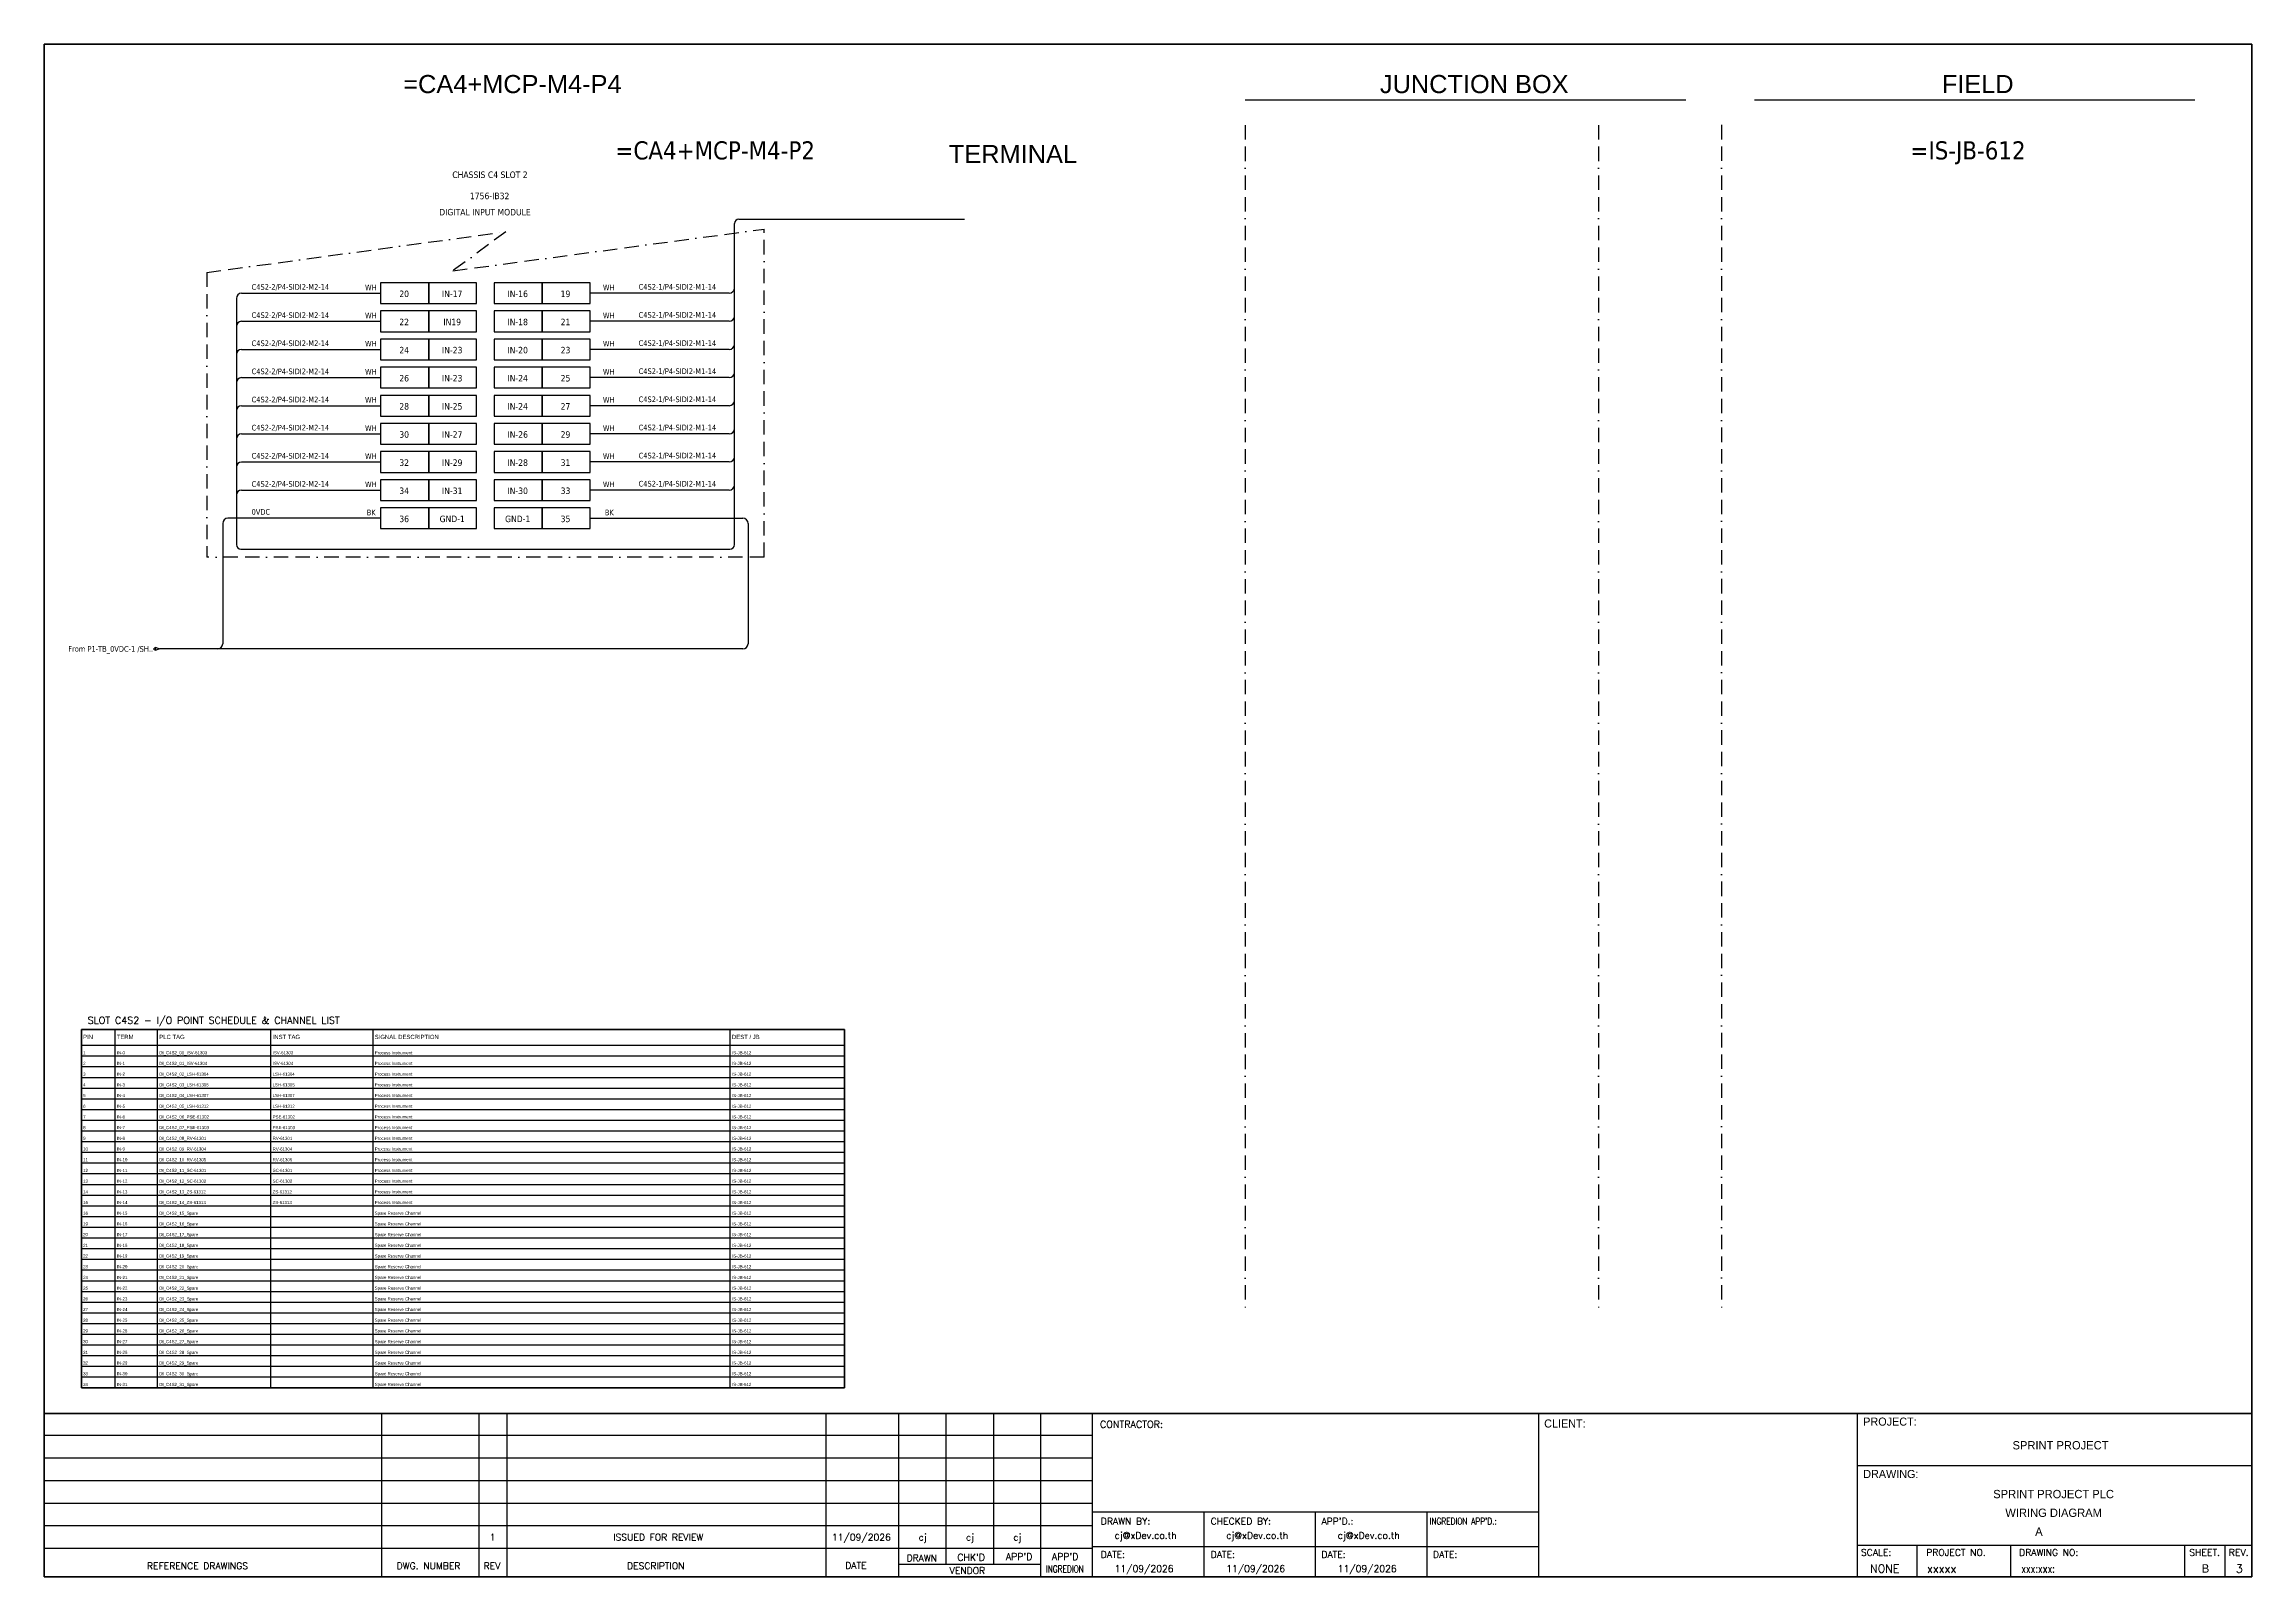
# Model space of a CAD drawing. Header units: millimetres. Extents: x 0 to 62600, y 0 to 14837.
# Drawn here: x 16773 to 20667, y 3004 to 5708 of the extents above; entities that cross this region are included whole.
import ezdxf
from ezdxf.enums import TextEntityAlignment as Align

# ---------------------------------------------------------------- set-up
doc = ezdxf.new("R2010")
doc.units = ezdxf.units.MM
doc.linetypes.add('BORDERX2', pattern=[88.9, 25.4, -12.7, 25.4, -12.7, 0, -12.7])
for name, color, linetype in [('GT_1', 9, 'Continuous'), ('HELPPOINT', 7, 'Continuous'), ('MEMBER', 7, 'Continuous'), ('VECTORS', 7, 'Continuous'), ('x01001-FrameArea', 2, 'BORDERX2')]:
    doc.layers.add(name, color=color, linetype=linetype)
doc.layers.add('IE-EQUIP', color=253, linetype='Continuous', lineweight=25)
doc.layers.add('IE-WIRE', color=7, linetype='Continuous', lineweight=25)
doc.styles.add('HTX11', font='O8111901')
doc.styles.add('ROMANS', font='romans.shx', dxfattribs={"width": 0.85, "height": 25})
doc.styles.get("Standard").update_dxf_attribs({"font": 'arial.ttf'})
doc.styles.add('Tahoma', font='')
doc.styles.get('Tahoma').set_extended_font_data('Tahoma')

# ---------------------------------------------------------------- blocks, each defined once
blk = doc.blocks.new('xTerminal_fr_to')
at = {"layer": 'VECTORS', "color": 1, "true_color": 0xff0000}
for p, q in [((-11.3, 0), (-7.8, 0)), ((-7.8, 2.8), (0, 0)), ((-7.8, -2.8), (-7.8, 2.8)), ((-7.8, 2.8), (0, 0)), ((-7.8, 2.8), (-7.8, -2.8)), ((0, 0), (-7.8, -2.8)), ((0, 0), (-7.8, -2.8))]:
    blk.add_line(p, q, dxfattribs=at)

msp = doc.modelspace()

# ---------------------------------------------------------------- linework, layer by layer
for p, q in [((18891.4, 5609.9), (19668.2, 5609.9)), ((19789.2, 5609.9), (20566, 5609.9))]:
    msp.add_line(p, q)
at = {"color": 7}
for p, q in [((16838.9, 3942.1), (18184.7, 3942.1)), ((16898.2, 3338), (16898.2, 3970.1)), ((16973.2, 3338), (16973.2, 3970.1)), ((17173.2, 3338), (17173.2, 3970.1)), ((17353.2, 3338), (17353.2, 3970.1)), ((17983.2, 3338), (17983.2, 3970.1))]:
    msp.add_line(p, q, dxfattribs=at)
at = {"color": 8}
for p, q in [((16838.9, 3923.2), (18184.7, 3923.2)), ((16838.9, 3904.4), (18184.7, 3904.4)), ((16838.9, 3885.5), (18184.7, 3885.5)), ((16838.9, 3866.6), (18184.7, 3866.6)), ((16838.9, 3847.7), (18184.7, 3847.7)), ((16838.9, 3828.8), (18184.7, 3828.8)), ((16838.9, 3810), (18184.7, 3810)), ((16838.9, 3791.1), (18184.7, 3791.1)), ((16838.9, 3772.2), (18184.7, 3772.2)), ((16838.9, 3753.3), (18184.7, 3753.3)), ((16838.9, 3734.5), (18184.7, 3734.5)), ((16838.9, 3715.6), (18184.7, 3715.6)), ((16838.9, 3696.7), (18184.7, 3696.7)), ((16838.9, 3677.8), (18184.7, 3677.8)), ((16838.9, 3658.9), (18184.7, 3658.9)), ((16838.9, 3640.1), (18184.7, 3640.1)), ((16838.9, 3621.2), (18184.7, 3621.2)), ((16838.9, 3602.3), (18184.7, 3602.3)), ((16838.9, 3583.4), (18184.7, 3583.4)), ((16838.9, 3564.6), (18184.7, 3564.6)), ((16838.9, 3545.7), (18184.7, 3545.7)), ((16838.9, 3526.8), (18184.7, 3526.8)), ((16838.9, 3507.9), (18184.7, 3507.9)), ((16838.9, 3489), (18184.7, 3489)), ((16838.9, 3470.2), (18184.7, 3470.2)), ((16838.9, 3451.3), (18184.7, 3451.3)), ((16838.9, 3432.4), (18184.7, 3432.4)), ((16838.9, 3413.5), (18184.7, 3413.5)), ((16838.9, 3394.6), (18184.7, 3394.6)), ((16838.9, 3375.8), (18184.7, 3375.8)), ((16838.9, 3356.9), (18184.7, 3356.9))]:
    msp.add_line(p, q, dxfattribs=at)
at = {"color": 4}
for p, q in [((20075.5, 3060.3), (20075.5, 3004.2)), ((20240.8, 3060.3), (20240.8, 3004.2))]:
    msp.add_line(p, q, dxfattribs=at)
at = {"color": 4, "ltscale": 0.5}
for p, q in [((20547.9, 3060.3), (20547.9, 3004.2)), ((20547.9, 3060.3), (20547.9, 3004.2)), ((20619.1, 3060.3), (20619.1, 3004.2)), ((20619.1, 3060.3), (20619.1, 3004.2))]:
    msp.add_line(p, q, dxfattribs=at)
msp.add_lwpolyline([(16838.9, 3970.1), (18184.7, 3970.1), (18184.7, 3338), (16838.9, 3338)], close=True)
at = {"color": 7}
msp.add_lwpolyline([(16838.9, 3338), (18184.7, 3338), (18184.7, 3970.1), (16838.9, 3970.1), (16838.9, 3338)], dxfattribs=at)
at = {"layer": 'GT_1', "color": 4}
for p, q in [((17368.6, 3004.2), (17368.6, 3292.4)), ((17540.5, 3004.2), (17540.5, 3292.4)), ((17589.6, 3004.2), (17589.6, 3292.4)), ((18152.3, 3004.2), (18152.3, 3292.4)), ((18280.6, 3004.2), (18280.6, 3292.4)), ((18364.2, 3026), (18364.2, 3292.4)), ((18447.7, 3026), (18447.7, 3292.4)), ((18531, 3004.2), (18531, 3292.4)), ((18622, 3004.2), (18622, 3292.4)), ((19409, 3004.2), (19409, 3292.4)), ((19971.3, 3004.2), (19971.3, 3292.4)), ((19971.3, 3004.2), (19971.3, 3292.4)), ((19971.3, 3004.2), (19971.3, 3292.4)), ((18622, 3253.5), (16773.2, 3253.5)), ((18622, 3213.7), (16773.2, 3213.7)), ((18622, 3173.8), (16773.2, 3173.8)), ((18622, 3133.9), (16773.2, 3133.9)), ((19409, 3118.5), (18622, 3118.5)), ((18818.8, 3004.2), (18818.8, 3118.5)), ((19015.5, 3004.2), (19015.5, 3118.5)), ((19212.3, 3004.2), (19212.3, 3118.5)), ((18622, 3094), (16773.2, 3094)), ((18621.9, 3054), (16773.2, 3054)), ((19409, 3057.1), (18622, 3057.1)), ((19971.3, 3060.3), (20666.5, 3060.3)), ((18531, 3026), (18280.6, 3026))]:
    msp.add_line(p, q, dxfattribs=at)
at = {"layer": 'HELPPOINT', "color": 4, "lineweight": 35}
for p, q in [((16773.2, 3004.2), (16773.2, 5708.4)), ((16773.2, 5708.4), (20666.5, 5708.4)), ((16773.2, 3004.2), (16773.2, 5708.4)), ((16773.2, 5708.4), (20666.5, 5708.4)), ((20666.5, 5708.4), (20666.5, 3004.2)), ((20666.5, 5708.4), (20666.5, 3004.2)), ((20666.5, 3004.2), (16773.2, 3004.2)), ((20666.5, 3004.2), (16773.2, 3004.2))]:
    msp.add_line(p, q, dxfattribs=at)
at = {"layer": 'HELPPOINT', "color": 4}
for p, q in [((19971.3, 3200.8), (20666.5, 3200.8)), ((19971.3, 3200.8), (20666.5, 3200.8)), ((19971.3, 3060.3), (20666.5, 3060.3))]:
    msp.add_line(p, q, dxfattribs=at)
at = {"layer": 'IE-EQUIP', "linetype": 'Continuous', "ltscale": 25.4}
for points in [[(17366.6, 5250.7), (17451.3, 5250.7), (17451.3, 5287.4), (17366.6, 5287.4)], [(17451.3, 5250.7), (17535.9, 5250.7), (17535.9, 5287.4), (17451.3, 5287.4)], [(17566.8, 5250.7), (17651.4, 5250.7), (17651.4, 5287.4), (17566.8, 5287.4)], [(17651.4, 5250.7), (17736.1, 5250.7), (17736.1, 5287.4), (17651.4, 5287.4)], [(17366.6, 5201), (17451.3, 5201), (17451.3, 5237.7), (17366.6, 5237.7)], [(17451.3, 5201), (17535.9, 5201), (17535.9, 5237.7), (17451.3, 5237.7)], [(17566.8, 5201), (17651.4, 5201), (17651.4, 5237.7), (17566.8, 5237.7)], [(17651.4, 5201), (17736.1, 5201), (17736.1, 5237.7), (17651.4, 5237.7)], [(17366.6, 5151.4), (17451.3, 5151.4), (17451.3, 5188.1), (17366.6, 5188.1)], [(17451.3, 5151.4), (17535.9, 5151.4), (17535.9, 5188.1), (17451.3, 5188.1)], [(17566.8, 5151.4), (17651.4, 5151.4), (17651.4, 5188.1), (17566.8, 5188.1)], [(17651.4, 5151.4), (17736.1, 5151.4), (17736.1, 5188.1), (17651.4, 5188.1)], [(17366.6, 5101.8), (17451.3, 5101.8), (17451.3, 5138.5), (17366.6, 5138.5)], [(17451.3, 5101.8), (17535.9, 5101.8), (17535.9, 5138.5), (17451.3, 5138.5)], [(17566.8, 5101.8), (17651.4, 5101.8), (17651.4, 5138.5), (17566.8, 5138.5)], [(17651.4, 5101.8), (17736.1, 5101.8), (17736.1, 5138.5), (17651.4, 5138.5)], [(17366.6, 5052.1), (17451.3, 5052.1), (17451.3, 5088.8), (17366.6, 5088.8)], [(17451.3, 5052.1), (17535.9, 5052.1), (17535.9, 5088.8), (17451.3, 5088.8)], [(17566.8, 5052.1), (17651.4, 5052.1), (17651.4, 5088.8), (17566.8, 5088.8)], [(17651.4, 5052.1), (17736.1, 5052.1), (17736.1, 5088.8), (17651.4, 5088.8)], [(17366.6, 5002.5), (17451.3, 5002.5), (17451.3, 5039.2), (17366.6, 5039.2)], [(17451.3, 5002.5), (17535.9, 5002.5), (17535.9, 5039.2), (17451.3, 5039.2)], [(17566.8, 5002.5), (17651.4, 5002.5), (17651.4, 5039.2), (17566.8, 5039.2)], [(17651.4, 5002.5), (17736.1, 5002.5), (17736.1, 5039.2), (17651.4, 5039.2)], [(17366.6, 4952.9), (17451.3, 4952.9), (17451.3, 4989.6), (17366.6, 4989.6)], [(17451.3, 4952.9), (17535.9, 4952.9), (17535.9, 4989.6), (17451.3, 4989.6)], [(17566.8, 4952.9), (17651.4, 4952.9), (17651.4, 4989.6), (17566.8, 4989.6)], [(17651.4, 4952.9), (17736.1, 4952.9), (17736.1, 4989.6), (17651.4, 4989.6)], [(17366.6, 4903.2), (17451.3, 4903.2), (17451.3, 4939.9), (17366.6, 4939.9)], [(17451.3, 4903.2), (17535.9, 4903.2), (17535.9, 4939.9), (17451.3, 4939.9)], [(17566.8, 4903.2), (17651.4, 4903.2), (17651.4, 4939.9), (17566.8, 4939.9)], [(17651.4, 4903.2), (17736.1, 4903.2), (17736.1, 4939.9), (17651.4, 4939.9)], [(17366.6, 4853.6), (17451.3, 4853.6), (17451.3, 4890.3), (17366.6, 4890.3)], [(17451.3, 4853.6), (17535.9, 4853.6), (17535.9, 4890.3), (17451.3, 4890.3)], [(17566.8, 4853.6), (17651.4, 4853.6), (17651.4, 4890.3), (17566.8, 4890.3)], [(17651.4, 4853.6), (17736.1, 4853.6), (17736.1, 4890.3), (17651.4, 4890.3)]]:
    msp.add_lwpolyline(points, close=True, dxfattribs=at)
at = {"layer": 'IE-WIRE', "color": 4, "ltscale": 25.4}
for p, q in [((17990.5, 4825.5), (17990.5, 5391.7)), ((17112.2, 5259.8), (17112.2, 4825.5)), ((17121.4, 5269), (17366.6, 5269)), ((17981.4, 5269), (17736.1, 5269)), ((17121.4, 5219.4), (17366.6, 5219.4)), ((17981.4, 5219.4), (17736.1, 5219.4)), ((17121.4, 5169.8), (17366.6, 5169.8)), ((17981.4, 5169.8), (17736.1, 5169.8)), ((17121.4, 5120.1), (17366.6, 5120.1)), ((17981.4, 5120.1), (17736.1, 5120.1)), ((17121.4, 5070.5), (17366.6, 5070.5)), ((17981.4, 5070.5), (17736.1, 5070.5)), ((17121.4, 5020.9), (17366.6, 5020.9)), ((17981.4, 5020.9), (17736.1, 5020.9)), ((17121.4, 4971.2), (17366.6, 4971.2)), ((17981.4, 4971.2), (17736.1, 4971.2)), ((17121.4, 4921.6), (17366.6, 4921.6)), ((17981.4, 4921.6), (17736.1, 4921.6))]:
    msp.add_line(p, q, dxfattribs=at)
at = {"layer": 'IE-WIRE', "color": 4}
for p, q in [((17998.5, 5399.7), (18396.3, 5399.7)), ((17120.2, 4817.5), (17982.5, 4817.5))]:
    msp.add_line(p, q, dxfattribs=at)
at = {"layer": 'IE-WIRE', "color": 7, "ltscale": 25.4}
for p, q in [((17366.6, 4872), (17097.2, 4872)), ((17736.1, 4872), (18005.5, 4872)), ((17088.1, 4862.8), (17088.1, 4730.5)), ((18014.6, 4862.8), (18014.6, 4716.4)), ((17088.1, 4796.1), (17088.1, 4650.4)), ((18014.6, 4716.4), (18014.6, 4650.4)), ((18005.6, 4641.4), (16976.6, 4641.4))]:
    msp.add_line(p, q, dxfattribs=at)
at = {"layer": 'IE-WIRE', "color": 4}
for centre, start, end in [((17998.5, 5391.7), 90, 180), ((17120.2, 4825.5), 180, 270)]:
    msp.add_arc(centre, 8, start, end, dxfattribs=at)
at = {"layer": 'IE-WIRE', "color": 4, "ltscale": 25.4}
for centre, radius, start, end in [((17121.4, 5259.8), 9.17, 90, 180), ((17981.4, 5278.2), 9.17, 270, 0), ((17121.4, 5210.2), 9.17, 90, 180), ((17981.4, 5228.6), 9.17, 270, 0), ((17981.4, 5178.9), 9.17, 270, 0), ((17121.4, 5160.6), 9.17, 90, 180), ((17121.4, 5110.9), 9.17, 90, 180), ((17981.4, 5129.3), 9.17, 270, 0), ((17121.4, 5061.3), 9.17, 90, 180), ((17981.4, 5079.7), 9.17, 270, 0), ((17981.4, 5030), 9.17, 270, 0), ((17121.4, 5011.7), 9.17, 90, 180), ((17121.4, 4962), 9.17, 90, 180), ((17981.4, 4980.4), 9.17, 270, 0), ((17121.4, 4912.4), 9.17, 90, 180), ((17981.4, 4930.8), 9.17, 270, 0), ((17982.5, 4825.5), 8, 270, 0)]:
    msp.add_arc(centre, radius, start, end, dxfattribs=at)
at = {"layer": 'IE-WIRE', "color": 7, "ltscale": 25.4}
for centre, radius, start, end in [((17097.2, 4862.8), 9.14, 90, 180), ((18005.5, 4862.8), 9.14, 0, 90), ((17079.1, 4650.4), 8.96, 270, 0), ((18005.6, 4650.4), 8.96, 270, 0), ((18005.6, 4650.4), 8.96, 270, 0)]:
    msp.add_arc(centre, radius, start, end, dxfattribs=at)
at = {"layer": 'MEMBER', "color": 4, "lineweight": 35}
msp.add_line((16773.2, 3292.4), (20666.5, 3292.4), dxfattribs=at)
msp.add_line((16773.2, 3292.4), (20666.5, 3292.4), dxfattribs=at)
at = {"layer": 'MEMBER', "color": 4}
for p, q in [((19971.3, 3200.8), (20666.5, 3200.8)), ((19971.3, 3200.8), (20666.5, 3200.8)), ((19971.3, 3060.3), (20666.5, 3060.3)), ((19971.3, 3060.3), (20666.5, 3060.3))]:
    msp.add_line(p, q, dxfattribs=at)
at = {"layer": 'x01001-FrameArea'}
for p, q in [((18891.4, 5565.7), (18891.4, 3479.2)), ((19514.5, 5565.7), (19514.5, 3479.2)), ((19731.2, 5565.8), (19731.2, 3479.3)), ((17059.9, 5305.6), (17587.3, 5377.4)), ((17494.2, 5308.5), (18042.8, 5382.1)), ((17587.3, 5377.4), (17494.2, 5308.5)), ((18042.8, 4803.5), (18042.8, 5382.1)), ((17059.9, 5305.6), (17059.9, 4803.5)), ((18042.8, 4803.5), (17059.9, 4803.5))]:
    msp.add_line(p, q, dxfattribs=at)

# ---------------------------------------------------------------- block references
msp.add_blockref('xTerminal_fr_to', (16976.6, 4641.4))

# ---------------------------------------------------------------- texts
at = {"color": 2}
for s, p in [('=CA4+MCP-M4-P4', (17406.5, 5622)), ('JUNCTION BOX', (19128.8, 5622)), ('FIELD', (20119.7, 5622)), ('TERMINAL', (18368.7, 5498.6))]:
    msp.add_text(s, height=32, dxfattribs=at).set_placement(p)
at = {"color": 2, "style": 'Tahoma'}
for s, height, p in [('=CA4+MCP-M4-P2', 32, (17956.6, 5521)), ('=IS-JB-612', 32, (20166, 5521)), ('CHASSIS C4 SLOT 2', 11.441, (17559.4, 5478)), ('DIGITAL INPUT MODULE', 11.441, (17550.6, 5412)), ('1756-IB32', 11.44, (17558.8, 5440.6)), ('20', 11.44, (17408.1, 5267.9)), ('IN-17', 11.44, (17492.8, 5267.9)), ('IN-16', 11.44, (17608.3, 5267.9)), ('19', 11.44, (17692.6, 5267.9)), ('22', 11.44, (17408.1, 5218.2)), ('IN19', 11.44, (17492.8, 5218.2)), ('IN-18', 11.44, (17608.3, 5218.2)), ('21', 11.44, (17692.6, 5218.2)), ('24', 11.44, (17408.1, 5168.6)), ('IN-23', 11.44, (17492.8, 5168.6)), ('IN-20', 11.44, (17608.3, 5168.6)), ('23', 11.44, (17692.6, 5168.6)), ('26', 11.44, (17408.1, 5119)), ('IN-23', 11.44, (17492.8, 5119)), ('IN-24', 11.44, (17608.3, 5119)), ('25', 11.44, (17692.6, 5119)), ('28', 11.44, (17408.1, 5069.3)), ('IN-25', 11.44, (17492.8, 5069.3)), ('IN-24', 11.44, (17608.3, 5069.3)), ('27', 11.44, (17692.6, 5069.3)), ('30', 11.44, (17408.1, 5019.7)), ('IN-27', 11.44, (17492.8, 5019.7)), ('IN-26', 11.44, (17608.3, 5019.7)), ('29', 11.44, (17692.6, 5019.7)), ('32', 11.44, (17408.1, 4970.1)), ('IN-29', 11.44, (17492.8, 4970.1)), ('IN-28', 11.44, (17608.3, 4970.1)), ('31', 11.44, (17692.6, 4970.1)), ('34', 11.44, (17408.1, 4920.4)), ('IN-31', 11.44, (17492.8, 4920.4)), ('IN-30', 11.44, (17608.3, 4920.4)), ('33', 11.44, (17692.6, 4920.4)), ('36', 11.44, (17408.1, 4870.8)), ('GND-1', 11.44, (17492.8, 4870.8)), ('GND-1', 11.44, (17608.3, 4870.8)), ('35', 11.44, (17692.6, 4870.8))]:
    msp.add_text(s, height=height, dxfattribs=at).set_placement(p, align=Align.MIDDLE_CENTER)
at = {"color": 4, "style": 'Tahoma'}
for s, height, p in [('C4S2-2/P4-SIDI2-M2-14', 9.949, (17139, 5275)), ('WH', 9.95, (17339.1, 5274.3)), ('WH', 9.95, (17758.6, 5274.3)), ('C4S2-1/P4-SIDI2-M1-14', 9.949, (17821.5, 5275.3)), ('C4S2-2/P4-SIDI2-M2-14', 9.949, (17139, 5225.3)), ('WH', 9.95, (17339.1, 5224.6)), ('WH', 9.95, (17758.6, 5224.6)), ('C4S2-1/P4-SIDI2-M1-14', 9.949, (17821.5, 5225.7)), ('C4S2-2/P4-SIDI2-M2-14', 9.949, (17139, 5175.7)), ('WH', 9.95, (17339.1, 5175)), ('WH', 9.95, (17758.6, 5175)), ('C4S2-1/P4-SIDI2-M1-14', 9.949, (17821.5, 5176)), ('C4S2-2/P4-SIDI2-M2-14', 9.949, (17139, 5126.1)), ('WH', 9.95, (17339.1, 5125.4)), ('WH', 9.95, (17758.6, 5125.4)), ('C4S2-1/P4-SIDI2-M1-14', 9.949, (17821.5, 5126.4)), ('C4S2-2/P4-SIDI2-M2-14', 9.949, (17139, 5076.4)), ('WH', 9.95, (17339.1, 5075.7)), ('WH', 9.95, (17758.6, 5075.7)), ('C4S2-1/P4-SIDI2-M1-14', 9.949, (17821.5, 5076.8)), ('C4S2-2/P4-SIDI2-M2-14', 9.949, (17139, 5026.8)), ('WH', 9.95, (17339.1, 5026.1)), ('WH', 9.95, (17758.6, 5026.1)), ('C4S2-1/P4-SIDI2-M1-14', 9.949, (17821.5, 5027.1)), ('C4S2-2/P4-SIDI2-M2-14', 9.949, (17139, 4977.2)), ('WH', 9.95, (17339.1, 4976.5)), ('WH', 9.95, (17758.6, 4976.5)), ('C4S2-1/P4-SIDI2-M1-14', 9.949, (17821.5, 4977.5)), ('C4S2-2/P4-SIDI2-M2-14', 9.949, (17139, 4927.5)), ('WH', 9.95, (17339.1, 4926.8)), ('WH', 9.95, (17758.6, 4926.8)), ('C4S2-1/P4-SIDI2-M1-14', 9.949, (17821.5, 4927.9))]:
    msp.add_text(s, height=height, dxfattribs=at).set_placement(p)
at = {"color": 7, "style": 'Tahoma'}
for s, p in [('0VDC', (17139, 4878.2)), ('BK', (17342.1, 4877.2)), ('BK', (17762, 4877.2))]:
    msp.add_text(s, height=9.95, dxfattribs=at).set_placement(p)
msp.add_text('From P1-TB_0VDC-1 /SH..', height=9.949, dxfattribs=at).set_placement((16965.3, 4641.4), align=Align.MIDDLE_RIGHT)
at = {"color": 3}
for s, p in [('PIN', (16841.9, 3953.1)), ('TERM', (16901.2, 3953.1)), ('PLC TAG', (16976.2, 3953.1)), ('INST TAG', (17176.2, 3953.1)), ('SIGNAL DESCRIPTION', (17356.2, 3953.1)), ('DEST / JB', (17986.2, 3953.1))]:
    msp.add_text(s, height=7.5, dxfattribs=at).set_placement(p)
at = {"color": 7}
for s, p in [('3', (16841.9, 3888.5)), ('2', (16841.9, 3907.4)), ('1', (16841.9, 3926.2)), ('IN-0', (16901.2, 3926.2)), ('IN-1', (16901.2, 3907.4)), ('IN-2', (16901.2, 3888.5)), ('DI_C4S2_00_ISV-61303', (16976.2, 3926.2)), ('DI_C4S2_01_ISV-61304', (16976.2, 3907.4)), ('DI_C4S2_02_LSH-61304', (16976.2, 3888.5)), ('LSH-61304', (17176.2, 3888.5)), ('ISV-61303', (17176.2, 3926.2)), ('ISV-61304', (17176.2, 3907.4)), ('Process Instrument', (17356.2, 3926.2)), ('Process Instrument', (17356.2, 3907.4)), ('Process Instrument', (17356.2, 3888.5)), ('IS-JB-612', (17986.2, 3926.2)), ('IS-JB-612', (17986.2, 3907.4)), ('IS-JB-612', (17986.2, 3888.5)), ('4', (16841.9, 3869.6)), ('5', (16841.9, 3850.7)), ('IN-3', (16901.2, 3869.6)), ('IN-4', (16901.2, 3850.7)), ('DI_C4S2_03_LSH-61305', (16976.2, 3869.6)), ('DI_C4S2_04_LSH-61307', (16976.2, 3850.7)), ('LSH-61305', (17176.2, 3869.6)), ('LSH-61307', (17176.2, 3850.7)), ('Process Instrument', (17356.2, 3869.6)), ('Process Instrument', (17356.2, 3850.7)), ('IS-JB-612', (17986.2, 3869.6)), ('IS-JB-612', (17986.2, 3850.7)), ('6', (16841.9, 3831.8)), ('7', (16841.9, 3813)), ('IN-5', (16901.2, 3831.8)), ('IN-6', (16901.2, 3813)), ('DI_C4S2_05_LSH-61312', (16976.2, 3831.8)), ('DI_C4S2_06_PSE-61302', (16976.2, 3813)), ('LSH-61312', (17176.2, 3831.8)), ('PSE-61302', (17176.2, 3813)), ('Process Instrument', (17356.2, 3831.8)), ('Process Instrument', (17356.2, 3813)), ('IS-JB-612', (17986.2, 3831.8)), ('IS-JB-612', (17986.2, 3813)), ('8', (16841.9, 3794.1)), ('9', (16841.9, 3775.2)), ('IN-7', (16901.2, 3794.1)), ('IN-8', (16901.2, 3775.2)), ('DI_C4S2_07_PSE-61303', (16976.2, 3794.1)), ('DI_C4S2_08_RV-61301', (16976.2, 3775.2)), ('PSE-61303', (17176.2, 3794.1)), ('RV-61301', (17176.2, 3775.2)), ('Process Instrument', (17356.2, 3794.1)), ('Process Instrument', (17356.2, 3775.2)), ('IS-JB-612', (17986.2, 3794.1)), ('IS-JB-612', (17986.2, 3775.2)), ('10', (16841.9, 3756.3)), ('11', (16841.9, 3737.5)), ('IN-9', (16901.2, 3756.3)), ('IN-10', (16901.2, 3737.5)), ('DI_C4S2_09_RV-61304', (16976.2, 3756.3)), ('DI_C4S2_10_RV-61305', (16976.2, 3737.5)), ('RV-61304', (17176.2, 3756.3)), ('RV-61305', (17176.2, 3737.5)), ('Process Instrument', (17356.2, 3756.3)), ('Process Instrument', (17356.2, 3737.5)), ('IS-JB-612', (17986.2, 3756.3)), ('IS-JB-612', (17986.2, 3737.5)), ('12', (16841.9, 3718.6)), ('13', (16841.9, 3699.7)), ('IN-11', (16901.2, 3718.6)), ('IN-12', (16901.2, 3699.7)), ('DI_C4S2_11_SC-61301', (16976.2, 3718.6)), ('DI_C4S2_12_SC-61302', (16976.2, 3699.7)), ('SC-61301', (17176.2, 3718.6)), ('SC-61302', (17176.2, 3699.7)), ('Process Instrument', (17356.2, 3718.6)), ('Process Instrument', (17356.2, 3699.7)), ('IS-JB-612', (17986.2, 3718.6)), ('IS-JB-612', (17986.2, 3699.7)), ('14', (16841.9, 3680.8)), ('15', (16841.9, 3661.9)), ('IN-13', (16901.2, 3680.8)), ('IN-14', (16901.2, 3661.9)), ('DI_C4S2_13_ZS-61312', (16976.2, 3680.8)), ('DI_C4S2_14_ZS-61313', (16976.2, 3661.9)), ('ZS-61312', (17176.2, 3680.8)), ('ZS-61313', (17176.2, 3661.9)), ('Process Instrument', (17356.2, 3680.8)), ('Process Instrument', (17356.2, 3661.9)), ('IS-JB-612', (17986.2, 3680.8)), ('IS-JB-612', (17986.2, 3661.9)), ('16', (16841.9, 3643.1)), ('19', (16841.9, 3624.2)), ('IN-15', (16901.2, 3643.1)), ('IN-16', (16901.2, 3624.2)), ('DI_C4S2_15_Spare', (16976.2, 3643.1)), ('DI_C4S2_16_Spare', (16976.2, 3624.2)), ('Spare Reserve Channel', (17356.2, 3643.1)), ('Spare Reserve Channel', (17356.2, 3624.2)), ('IS-JB-612', (17986.2, 3643.1)), ('IS-JB-612', (17986.2, 3624.2)), ('20', (16841.9, 3605.3)), ('21', (16841.9, 3586.4)), ('IN-17', (16901.2, 3605.3)), ('IN-18', (16901.2, 3586.4)), ('DI_C4S2_17_Spare', (16976.2, 3605.3)), ('DI_C4S2_18_Spare', (16976.2, 3586.4)), ('Spare Reserve Channel', (17356.2, 3605.3)), ('Spare Reserve Channel', (17356.2, 3586.4)), ('IS-JB-612', (17986.2, 3605.3)), ('IS-JB-612', (17986.2, 3586.4)), ('22', (16841.9, 3567.6)), ('23', (16841.9, 3548.7)), ('IN-19', (16901.2, 3567.6)), ('IN-20', (16901.2, 3548.7)), ('DI_C4S2_19_Spare', (16976.2, 3567.6)), ('DI_C4S2_20_Spare', (16976.2, 3548.7)), ('Spare Reserve Channel', (17356.2, 3567.6)), ('Spare Reserve Channel', (17356.2, 3548.7)), ('IS-JB-612', (17986.2, 3567.6)), ('IS-JB-612', (17986.2, 3548.7)), ('24', (16841.9, 3529.8)), ('25', (16841.9, 3510.9)), ('IN-21', (16901.2, 3529.8)), ('IN-22', (16901.2, 3510.9)), ('DI_C4S2_21_Spare', (16976.2, 3529.8)), ('DI_C4S2_22_Spare', (16976.2, 3510.9)), ('Spare Reserve Channel', (17356.2, 3529.8)), ('Spare Reserve Channel', (17356.2, 3510.9)), ('IS-JB-612', (17986.2, 3529.8)), ('IS-JB-612', (17986.2, 3510.9)), ('26', (16841.9, 3492)), ('27', (16841.9, 3473.2)), ('IN-23', (16901.2, 3492)), ('IN-24', (16901.2, 3473.2)), ('DI_C4S2_23_Spare', (16976.2, 3492)), ('DI_C4S2_24_Spare', (16976.2, 3473.2)), ('Spare Reserve Channel', (17356.2, 3492)), ('Spare Reserve Channel', (17356.2, 3473.2)), ('IS-JB-612', (17986.2, 3492)), ('IS-JB-612', (17986.2, 3473.2)), ('28', (16841.9, 3454.3)), ('29', (16841.9, 3435.4)), ('IN-25', (16901.2, 3454.3)), ('IN-26', (16901.2, 3435.4)), ('DI_C4S2_25_Spare', (16976.2, 3454.3)), ('DI_C4S2_26_Spare', (16976.2, 3435.4)), ('Spare Reserve Channel', (17356.2, 3454.3)), ('Spare Reserve Channel', (17356.2, 3435.4)), ('IS-JB-612', (17986.2, 3454.3)), ('IS-JB-612', (17986.2, 3435.4)), ('30', (16841.9, 3416.5)), ('31', (16841.9, 3397.6)), ('IN-27', (16901.2, 3416.5)), ('IN-28', (16901.2, 3397.6)), ('DI_C4S2_27_Spare', (16976.2, 3416.5)), ('DI_C4S2_28_Spare', (16976.2, 3397.6)), ('Spare Reserve Channel', (17356.2, 3416.5)), ('Spare Reserve Channel', (17356.2, 3397.6)), ('IS-JB-612', (17986.2, 3416.5)), ('IS-JB-612', (17986.2, 3397.6)), ('32', (16841.9, 3378.8)), ('33', (16841.9, 3359.9)), ('IN-29', (16901.2, 3378.8)), ('IN-30', (16901.2, 3359.9)), ('DI_C4S2_29_Spare', (16976.2, 3378.8)), ('DI_C4S2_30_Spare', (16976.2, 3359.9)), ('Spare Reserve Channel', (17356.2, 3378.8)), ('Spare Reserve Channel', (17356.2, 3359.9)), ('IS-JB-612', (17986.2, 3378.8)), ('IS-JB-612', (17986.2, 3359.9)), ('34', (16841.9, 3341)), ('IN-31', (16901.2, 3341)), ('DI_C4S2_31_Spare', (16976.2, 3341)), ('Spare Reserve Channel', (17356.2, 3341)), ('IS-JB-612', (17986.2, 3341))]:
    msp.add_text(s, height=5.5, dxfattribs=at).set_placement(p)
at = {"color": 4, "ltscale": 100, "style": 'HTX11'}
for s, p in [('SPRINT PROJECT', (20329.1, 3236.4)), ('SPRINT PROJECT PLC', (20316.9, 3150.3)), ('WIRING DIAGRAM', (20316.9, 3117.3))]:
    msp.add_text(s, height=14.693, dxfattribs=at).set_placement(p, align=Align.MIDDLE_CENTER)
at = {"style": 'HTX11'}
for tag, text, height, p in [('A', 'A', 14.8, (20291, 3084)), ('B', 'CHASSIS C4 SLOT 2', 14.821, (20584.8, 3019.1))]:
    msp.add_attdef(tag, text=text, height=height, dxfattribs=at).set_placement(p, align=Align.MIDDLE_CENTER)
at = {"layer": 'GT_1', "color": 4, "style": 'HTX11'}
for s, p in [('CLIENT:', (19418.5, 3267.7)), ('PROJECT:', (19981.2, 3271)), ('DRAWING:', (19981.2, 3178.6))]:
    msp.add_text(s, height=14.25, dxfattribs=at).set_placement(p)
at = {"layer": 'MEMBER', "color": 4, "ltscale": 0.8, "style": 'ROMANS'}
for s, height, p in [('SLOT C4S2 - I/O POINT SCHEDULE & CHANNEL LIST', 12.35, (16849.8, 3979.8)), ('CONTRACTOR:', 12.35, (18635.1, 3267)), ('DRAWN BY:', 11.88, (18636.6, 3096.4)), ('cj@xDev.co.th', 11.875, (18661, 3071.4)), ('CHECKED BY:', 11.875, (18830.5, 3096.4)), ('cj@xDev.co.th', 11.875, (18857.8, 3071.4)), ("APP'D.:", 11.88, (19025.7, 3096.4)), ('cj@xDev.co.th', 11.875, (19054.5, 3071.4)), ('DRAWN', 11.88, (18294, 3031.5)), ("CHK'D", 11.88, (18383.8, 3032.7)), ("APP'D", 11.88, (18469.4, 3033.9)), ("APP'D", 11.88, (18550.6, 3033.9)), ('DATE:', 11.88, (18636.6, 3037.8)), ('DATE:', 11.88, (18830.5, 3037.8)), ('DATE:', 11.88, (19025.7, 3037.8)), ('DATE:', 11.88, (19222.5, 3037.8)), ('SCALE:', 11.88, (19977.2, 3041.3)), ('PROJECT NO.', 11.875, (20092.4, 3041.3)), ('DRAWING NO:', 11.875, (20256.1, 3041.3)), ('SHEET.', 12, (20555.9, 3041.3)), ('REV.', 12, (20625.8, 3041.3)), ('REFERENCE DRAWINGS', 11.875, (16954.6, 3017.7)), ('DWG. NUMBER', 11.875, (17394.8, 3017.7)), ('REV', 11.88, (17548.3, 3017.7)), ('DESCRIPTION', 11.875, (17801.2, 3017.7)), ('DATE', 11.88, (18186, 3018.4)), ('VENDOR', 11.88, (18370.1, 3009.3)), ('11/09/2026', 11.88, (18661, 3012.7)), ('11/09/2026', 11.88, (18857.8, 3012.7)), ('11/09/2026', 11.88, (19054.5, 3012.7)), ('NONE', 14.23, (19993.2, 3011.6)), ('xxxxx', 14.23, (20093.6, 3011.6))]:
    msp.add_text(s, height=height, dxfattribs=at).set_placement(p)
for s, height, p in [('1', 11.9, (17564.1, 3074.1)), ('ISSUED FOR REVIEW', 11.875, (17856.2, 3074.1)), ('11/09/2026', 11.88, (18214.4, 3074.1)), ('cj', 11.88, (18322.3, 3074.1)), ('cj', 11.88, (18405.9, 3074.1)), ('cj', 11.88, (18489.4, 3074.1))]:
    msp.add_text(s, height=height, dxfattribs=at).set_placement(p, align=Align.MIDDLE_CENTER)
at = {"layer": 'MEMBER', "color": 4, "ltscale": 0.8, "style": 'ROMANS', "width": 0.8}
for s, height, p in [("INGREDION APP'D.:", 11.875, (19216.5, 3096.4)), ('INGREDION', 11.88, (18539.8, 3012.2)), ('xxx:xxx:', 14.23, (20259.8, 3011.6))]:
    msp.add_text(s, height=height, dxfattribs=at).set_placement(p)
at = {"layer": 'MEMBER', "color": 4, "ltscale": 0.8, "style": 'ROMANS'}
msp.add_text('3', height=14.2, dxfattribs=at).set_placement((20644.4, 3011.6), align=Align.CENTER)

doc.saveas('drawing.dxf')
